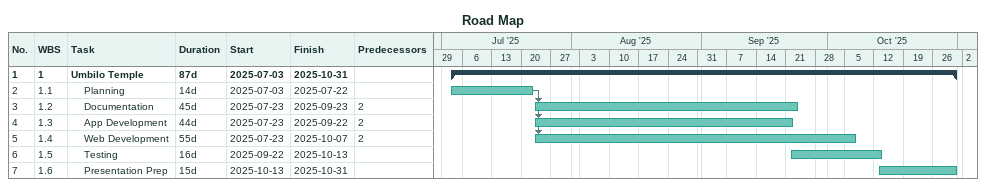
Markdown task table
Road Map

| ID | WBS | Task | Duration | Start | Finish | Predecessors |
|---|---|---|---|---|---|---|
| 1 | 1 | **Umbilo Temple** | 87d | 2025-07-03 | 2025-10-31 |  |
| 2 | 1.1 | Planning | 14d | 2025-07-03 | 2025-07-22 |  |
| 3 | 1.2 | Documentation | 45d | 2025-07-23 | 2025-09-23 | 2 |
| 4 | 1.3 | App Development | 44d | 2025-07-23 | 2025-09-22 | 2 |
| 5 | 1.4 | Web Development | 55d | 2025-07-23 | 2025-10-07 | 2 |
| 6 | 1.5 | Testing | 16d | 2025-09-22 | 2025-10-13 |  |
| 7 | 1.6 | Presentation Prep | 15d | 2025-10-13 | 2025-10-31 |  |
